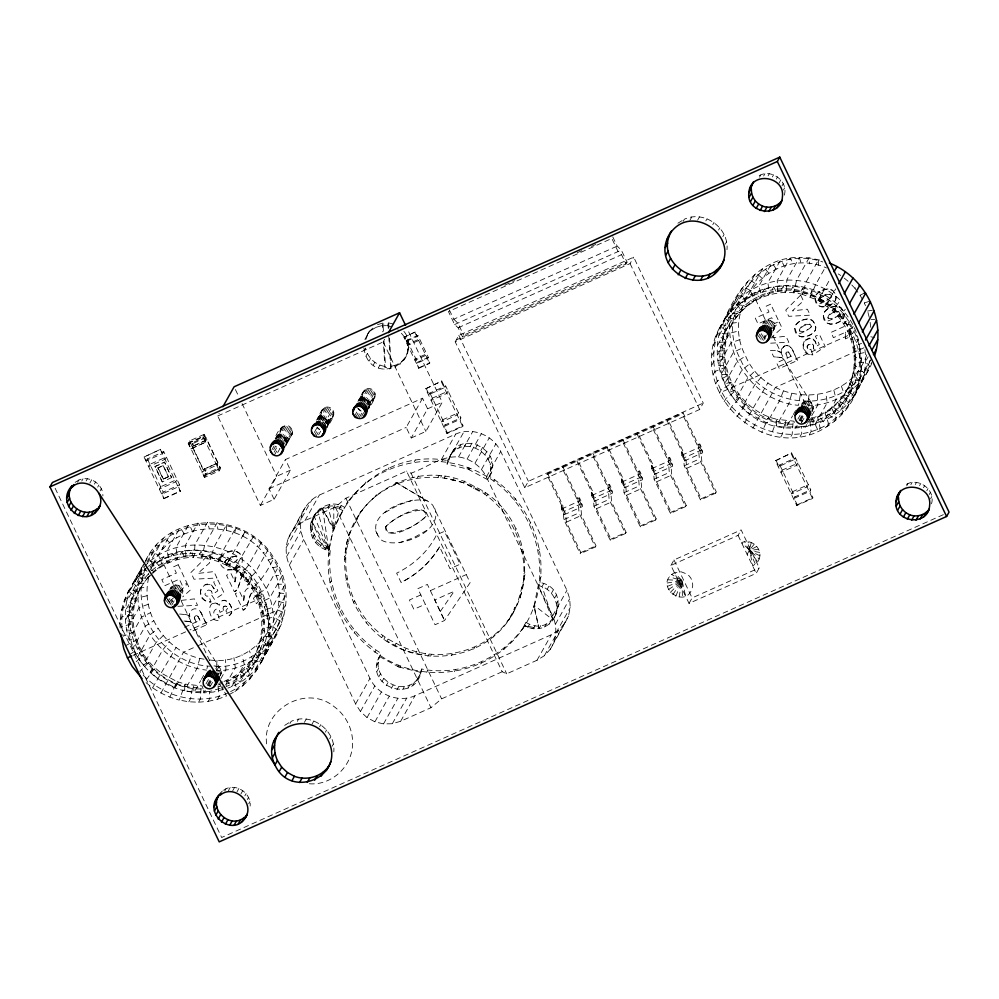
<?xml version="1.0" encoding="UTF-8"?>
<svg xmlns="http://www.w3.org/2000/svg" width="999" height="999" viewBox="0 0 999 999"><rect width="100%" height="100%" fill="white"/><g stroke="black" fill="none" stroke-linecap="round" stroke-linejoin="round"><path stroke-width="0.75" stroke-dasharray="5 3.75" d="M129.583 589.248C122.552 601.423 119.468 615.621 120.13 629.62L121.866 626.535C121.229 613.686 123.851 600.774 129.583 589.248L135.34 590.971L139.023 591.021L144.256 582.18L149.488 575.649L148.252 573.488M204.083 659.178C166.508 653.658 138.898 612.612 149.188 575.799M180.107 554.745L181.843 551.648C240.884 540.147 292.482 612.162 260.402 663.773C296.228 598.089 210.402 521.89 150.012 567.007M209.802 659.989C261.8 667.494 298.813 601.71 268.182 560.052C243.032 515.447 167.757 518.881 151.274 568.993M809.864 422.04C858.316 412.362 876.26 346.466 843.368 311.164C813.973 273.401 748.563 278.309 724.637 319.368C735.626 303.659 753.084 292.919 772.002 289.947L773.738 286.863C853.358 274.762 895.878 382.954 826.822 426.698C764.185 467.732 682.492 388.249 721.478 324.463L727.235 326.186L730.918 326.223C740.933 305.269 763.011 291.109 786.238 290.796L786.85 279.795L799.4 257.442L809.09 257.867L821.365 260.389M866.782 354.782C848.226 409.165 767.057 407.018 745.604 356.056C718.456 305.469 773.775 244.842 826.573 267.957M853.346 326.685L848.725 329.77C857.679 348.351 857.292 370.904 847.452 389.023L849.462 392.058L854.033 395.904L852.297 398.988C880.818 347.165 829.607 278.871 772.002 289.947M864.897 349.613C874.2 414.922 788.586 453.758 742.969 408.491C718.181 386.513 709.477 347.977 724.974 318.231C738.074 287.237 762.724 256.968 799.4 257.442L801.061 263.461M845.479 338.811L845.554 332.23L833.428 337.65L830.943 332.442L849.437 324.163L851.473 328.421L849.674 331.993L849.625 336.963L845.479 338.811L845.554 332.23M849.625 336.963L849.674 331.993L851.473 328.421M216.995 660.314L216.296 670.529C271.666 671.952 305.806 601.997 273.776 557.942C246.878 511.001 169.206 510.302 145.617 560.664L148.764 560.576L154.058 562.474M808.89 395.529L808.191 405.744C835.127 405.344 861.3 388.574 871.69 363.549M813.523 348.514L813.586 345.354L811.937 343.818L809.215 344.168L807.167 345.941L807.791 348.901L810.926 349.488L812.849 354.945C791.845 354.72 811.013 323.651 816.795 346.141L819.317 344.48L815.371 336.213L819.405 334.403L825.224 346.616L816.233 352.622L813.523 348.514L813.586 345.354L811.937 343.818L807.916 344.967L806.942 347.003L807.791 348.901L810.926 349.488M323.489 408.379L317.657 418.768C322.939 414.198 331.193 421.678 327.023 427.435C330.257 422.252 338.773 411.65 329.695 407.417C321.915 404.782 319.643 415.509 316.558 420.104M364.86 389.872L359.028 400.262C364.31 395.691 372.565 403.171 368.394 408.928C371.628 403.746 380.144 393.144 371.066 388.911C363.349 386.276 361.014 396.878 357.942 401.448M152.597 573.451C163.561 563.199 178.496 557.692 193.419 557.23L194.343 555.581L194.955 544.58L207.505 522.227L209.166 528.246M200.824 589.148C199.35 595.079 204.233 603.184 210.976 601.972L208.928 596.166L206.481 596.116L204.957 594.655L205.707 591.346L208.691 590.009L211.026 590.721L212.038 592.582L211.688 595.129L214.573 599.5L224.163 593.106L217.957 580.082L213.661 582.005L217.857 590.821L215.172 592.594C209.665 569.393 187.437 599.974 210.976 601.972M227.572 608.291L225.849 610.901L229.233 615.684C238.324 609.565 222.402 591.945 219.418 605.294C206.131 595.329 206.418 623.301 219.805 620.254L217.907 614.46C208.179 615.771 218.469 602.834 220.005 612.424L223.726 610.414L223.014 608.666C222.602 605.556 227.497 605.082 227.572 608.291L226.761 606.568M800.261 395.142L798.501 405.319C748.076 401.373 713.149 340.921 737.512 295.879L740.659 295.791L745.953 297.69M224.675 562.562C226.049 558.566 235.252 553.409 237.912 558.391C236.913 562.425 227.023 567.769 224.675 562.562L226.398 564.622L232.542 563.136M143.406 564.61L133.079 583.016L129.308 591.808L126.748 601.061L130.919 602.859C121.041 646.003 159.028 690.871 203.097 688.91L203.759 692.894L213.374 692.045L226.611 688.536M226.348 530.132L226.798 524.35L214.261 546.703L210.389 559.09L193.419 557.23L191.458 550.811L189.723 553.896M818.243 265.347L818.693 259.553L806.156 281.918L802.284 294.305C777.597 288.024 749.675 297.877 735.227 319.043L731.755 318.644L726.373 316.283L719.742 327.547M511.413 615.147L508.828 620.042C481.393 659.902 422.29 667.519 383.853 639.323C351.536 615.896 336.326 572.14 349.263 534.04L350.287 532.217L348.351 543.069L345.242 553.471C350.499 492.02 422.302 455.232 474.537 486.613C522.265 508.079 539.535 574.125 510.389 616.97L515.134 607.18L514.11 609.003M524.388 578.184C520.042 592.469 518.106 607.479 508.828 620.042M679.07 597.09L682.092 580.644L674.412 572.714C651.498 585.963 687.999 612.162 692.707 585.801A13.299 12.962 29.3 0 0 687.125 574.113L680.893 571.715L674.412 572.714M182.48 593.406C185.439 585.127 171.716 581.218 169.83 589.972M194.131 628.059L220.829 669.592L221.441 672.827L220.379 675.873M292.457 430.856L292.22 434.103L285.652 445.941L286.626 441.246L292.457 430.856C287.587 418.344 276.498 430.457 275.187 438.611M275.2 438.461C279.67 431.768 290.384 439.548 285.652 445.941M502.21 671.728L441.595 698.85L430.956 707.704L400.649 721.266L392.307 723.726L383.516 723.913L374.9 721.815L367.045 717.569L360.464 711.488L355.619 703.958L289.385 565.047C284.465 554.32 285.19 541.408 291.795 531.543C300.062 518.918 304.358 501.735 319.293 495.104L455.681 434.09C472.34 426.66 493.019 435.089 500.711 451.398L566.945 590.309L569.717 598.751L570.242 607.554L568.468 616.108L564.535 623.813L550.212 649.338L544.368 655.694L537.025 660.252L506.718 673.813L502.21 671.728L406.543 471.091L345.929 498.201L335.277 507.067L304.97 520.629L297.627 525.187L291.795 531.543M333.591 415.596C330.582 424.275 317.108 416.87 322.402 409.565M564.535 623.813L558.691 630.169L551.348 634.727L414.972 695.741C398.314 703.171 377.634 694.742 369.942 678.433L303.708 539.522C298.788 528.796 299.513 515.884 306.119 506.018M317.582 419.33L320.604 417.457L325.337 418.606L328.097 424.388L325.362 428.608M310.389 526.698C311.338 510.576 330.294 497.639 344.692 507.442L333.229 529.52L328.896 550.486C317.882 548.638 309.64 537.774 310.389 526.698L315.884 512.999M313.324 518.006C306.743 530.394 316.046 547.077 329.682 549.15L330.694 547.327C319.668 545.554 311.438 534.627 312.175 523.563M365.796 339.523L368.931 331.73L375.112 326.124M554.77 616.833C551.885 623.076 545.779 627.397 539.06 628.621L533.891 606.58L538.224 585.614L539.959 582.504C573.164 588.374 555.819 640.259 525.961 622.389L522.19 629.595C495.279 667.881 442.919 682.28 399.588 665.696C364.448 651.448 337.912 619.954 330.082 582.829C316.408 513.573 378.534 446.615 448.913 460.814C456.006 424.712 509.353 451.348 487.5 479.62L468.219 469.23L447.09 464.085L447.877 460.264L452.26 451.985M523.214 627.772C500.536 659.103 459.902 676.598 421.74 669.018C416.483 707.255 359.303 685.077 381.318 653.471C345.954 632.03 324.55 588.411 330.694 547.327M374.962 397.09C371.953 405.769 358.479 398.364 363.773 391.059M509.852 618.219C485.227 653.808 433.004 665.359 396.103 643.219C362.15 627.896 342.108 588.061 346.266 551.648M363.873 347.877C370.154 391.196 431.531 359.24 397.827 329.745M403.683 360.377C410.114 351.81 410.839 339.373 403.621 330.994L402.098 333.703M418.381 677.846C404.795 698.413 370.629 679.382 379.558 656.917M416.62 680.981L421.74 669.018M487.5 479.62C501.798 457.317 465.222 432.829 450.437 455.257M360.801 511.613L359.777 513.436C387.212 473.576 446.316 465.959 484.752 494.155C517.07 517.582 532.292 561.338 519.343 599.437L520.367 597.614M522.19 629.595C554.932 582.467 540.047 513.723 493.806 481.131C447.989 447.977 379.22 456.668 346.416 503.883L347.44 502.06M539.959 582.504C546.103 541.421 524.7 497.802 489.335 476.361M555.619 614.909C560.052 602.484 551.286 587.587 538.224 585.614L553.059 619.917L557.33 611.825M550.212 649.338C556.805 639.472 557.542 626.56 552.622 615.834L486.388 476.923C481.019 466.171 470.429 458.504 458.491 456.968C441.133 455.644 426.71 467.769 411.051 473.164L406.543 471.091M784.302 195.142C788.96 180.232 768.918 166.883 757.067 177.285M773.638 330.057C778.358 323.664 767.657 315.896 763.174 322.59M759.19 558.99C763.049 548.863 751.373 537.999 741.57 542.669L759.19 558.99L757.704 561.913L752.709 566.046L748.051 541.67M812.274 411.089L813.336 408.042L812.724 404.807L786.026 363.261M931.493 503.821C936.15 488.923 916.095 475.561 904.245 485.976M179.583 614.035L186.813 614.71L189.773 616.495C188.599 613.011 191.084 609.128 194.768 608.753C202.685 608.766 203.034 619.992 206.818 624.7L191.596 631.505M234.977 581.88C233.291 558.041 261.089 572.564 247.677 585.277L244.618 579.982L246.478 578.059C240.434 565.359 240.934 590.771 234.353 591.733L226.498 575.287L230.894 573.314L234.977 581.88L236.763 573.938M243.744 600.274C242.058 576.423 269.855 590.946 256.443 603.671L253.384 598.376L255.245 596.453C249.201 583.741 249.713 609.153 243.119 610.127L235.277 593.668L239.66 591.708L243.744 600.274L245.542 592.332M206.93 668.768L207.567 666.096L212.238 666.308M199.812 658.428L197.003 668.418L184.453 690.771C158.529 685.064 137.4 664.335 129.021 639.447C125.087 627.072 124.251 613.811 126.748 601.061C133.666 589.797 139.86 578.359 143.469 565.684M791.707 393.631L788.898 403.621L776.348 425.986L777.01 419.318C739.872 411.113 715.222 368.331 728.533 332.317L721.203 327.023L733.753 304.67L737.025 304.27L742.607 305.519M751.31 542.469L749.25 550.599L747.14 554.358M203.097 688.91L202.085 685.963L185.115 684.103L179.221 700.087C166.471 696.852 154.658 690.434 144.917 681.593L154.957 667.844C133.654 648.563 126.573 615.109 139.947 589.373L133.079 583.016L143.881 564.323M797.127 425.474L795.654 428.096L793.968 421.178L777.01 419.318L771.116 435.302M329.682 549.15L328.896 550.486L314.098 516.121C319.643 508.229 330.457 505.257 339.398 508.678L341.183 505.544L339.398 508.678L333.791 528.421L322.665 509.028L324.45 505.906M175.112 687.849L176.898 681.53L161.688 673.338L154.957 667.844L150.15 672.277L157.805 678.521L175.112 687.849L187.65 665.496L191.483 655.819M761.151 377.172L754.582 385.139L742.045 407.492L749.7 413.736L766.995 423.064L768.793 416.745L761.775 432.38M234.678 532.742L236.151 527.272L223.601 549.625L218.606 561.663L210.389 559.09L210.764 552.934L209.028 556.018M804.245 341.196L802.971 344.83L804.108 349.4L808.029 354.158L812.849 354.945M783.378 391.034L779.545 400.699L766.995 423.064M675.811 596.291L682.092 580.644L671.628 574.45M238.024 587.999L241.646 576.123L243.057 574.675M246.803 606.393L250.412 594.505L251.823 593.069M124.088 601.123L125.812 598.039L131.868 599.075L139.86 583.428L150.637 571.54M147.552 563.399C168.232 512.425 245.954 511.525 272.327 557.954C304.121 601.398 268.406 670.604 213.798 666.37M721.478 324.463L715.971 336.338M750.311 290.409L745.379 287.899L742.419 287.7L724.974 318.231L731.842 324.588C706.817 367.07 744.467 425.599 793.056 422.814L792.157 434.34L790.421 437.425M870.279 360.427C848.276 416.995 762.974 412.787 740.271 358.991C712.15 306.693 766.42 241.758 822.789 261.988M355.519 522.652L359.24 514.685L349.263 534.04M242.632 536.401L245.092 531.381L226.461 565.272L218.606 561.663L220.105 555.856L218.381 558.941M170.542 588.811L171.279 587.375M281.031 428.072L280.057 432.767L282.717 436.9M292.22 434.103L286.014 444.53M368.931 331.73L364.86 339.46L366.371 336.75M377.797 660.064L381.318 653.471M535.077 625.649L533.354 628.733L524.238 625.499L525.961 622.389L524.238 625.499L527.759 627.372L533.354 628.733L539.06 628.621L534.14 605.357L534.84 604.083M533.891 606.58L534.59 605.294M533.329 607.679L534.028 606.393M543.806 583.441L542.082 586.538L553.059 619.917L534.14 605.357M547.19 589.285L548.913 586.201M527.759 627.372L529.47 624.288M551.473 593.244L553.184 590.159M554.62 598.139L556.331 595.054M540.784 625.524L539.06 628.621L524.238 625.499M556.418 603.633L558.141 600.549M544.48 627.022L546.203 623.925M556.768 609.353L558.478 606.268M549.263 624.05L550.973 620.966M77.585 482.255L78.821 480.069C89.548 475.062 103.234 484.078 102.897 495.879M81.756 481.031L82.992 478.833M86.151 480.931L87.375 478.746M89.848 483.079L91.683 479.795M94.393 484.103L95.617 481.918M97.677 487.15L98.913 484.952M100.1 490.909L101.324 488.723M146.304 460.826L147.365 458.953L163.761 451.61L179.583 484.79L178.509 486.713L162.113 494.043L163.898 498.701L144.031 457.043L160.677 449.25L162.7 453.496L146.304 460.826L144.281 456.58M144.031 457.043L160.677 449.25M171.84 477.447L162.275 481.93L154.957 466.57L164.51 462.087L171.678 477.722L164.51 462.087M162.7 453.496L163.761 451.61M157.892 468.019L163.287 465.409L168.444 476.798L163.199 479.145L157.892 468.019L163.287 465.409M163.199 479.145L168.594 476.535M162.275 481.93L155.107 466.296M190.846 448.926L205.682 442.12L190.846 448.926L188.224 443.431L189.673 440.846L204.395 434.265L205.844 437.774M188.873 444.318L190.072 442.157L204.807 435.576L219.98 467.42L218.781 469.58L204.058 476.161L188.873 444.318L203.596 437.724L204.807 435.576M162.113 494.043L163.187 492.132L179.583 484.79M207.018 439.747L192.17 446.553L207.018 439.747L218.007 462.812L203.172 469.617L218.007 462.812M188.224 443.431L202.947 436.85L204.395 434.265M422.565 398.226L406.193 427.397L411.238 437.974L427.609 408.816L422.565 398.226L285.427 459.577L290.472 470.154L274.113 499.325L260.389 505.457L217.72 415.959L219.206 413.311M163.898 498.701L180.295 491.371L178.509 486.713M144.618 562.999L150.524 552.484L153.484 552.684L158.429 555.194M151.598 574.413L148.564 577.297L145.342 576.573L140.422 573.638L132.742 584.153L140.422 573.638L147.328 567.095L151.698 570.541L154.62 571.54C164.485 560.864 180.032 556.281 194.343 555.581M146.878 562.15L156.468 545.054L159.216 545.529L163.724 548.576M121.516 610.377L123.252 607.292L133.466 606.88L134.378 605.232L130.919 602.859M217.682 465.784L216.758 463.374L217.682 465.784L219.056 465.01L220.629 468.306L219.181 470.891L204.458 477.472L201.96 471.765M120.192 619.929L121.928 616.845L132.293 615.272L133.217 613.636L125.424 610.614L137.974 588.261L139.298 578.708L142.657 577.971L148.426 578.546M205.594 471.029L204.545 468.843L205.594 471.029L204.221 471.815L205.906 474.887L204.458 477.472M153.322 564.622L155.057 561.538C190.734 538.086 243.956 551.96 261.451 591.47C278.746 624.999 262.612 671.216 226.511 684.103M139.947 589.373C114.922 631.83 152.56 690.396 201.161 687.599L200.262 699.125L198.526 702.21L188.836 701.785L179.221 700.087M127.847 592.332L134.478 581.068L139.86 583.428L143.332 583.828L144.256 582.18L137.974 574.837C166.109 531.755 235.939 536.95 261.238 580.294C286.576 616.52 270.604 673.651 227.884 688.061M204.058 476.161L205.257 474.013L219.98 467.42M149.488 575.649L143.332 583.828M170.729 556.83L172.452 553.746L176.723 559.802L177.635 558.166L175.961 547.514L188.499 525.162L190.11 526.348L192.245 530.856M170.916 588.773L172.377 586.176M171.566 589.223L173.751 585.327M173.127 588.761L175.312 584.865M166.458 601.448L167.919 598.851M174.051 590.022L176.96 584.827M167.37 602.859L171.004 596.366M176.386 589.123L178.571 585.227M168.594 603.995L171.516 598.801M177.859 589.909L180.045 586.013M170.067 604.795L173.714 598.301M199.425 554.333L201.149 551.248L201.948 557.604L204.658 545.004L217.195 522.652L217.794 528.633M179.096 591.058L181.281 587.162M171.691 605.182L174.6 599.987M180.007 592.469L182.193 588.573M181.256 592.744L182.705 590.147M275.587 438.911L282.118 426.885M276.298 438.848L283.504 426.024M277.148 437.962L280.057 432.767M277.872 438.386L285.065 425.562M272.015 449.6L274.063 445.954M278.396 438.249L280.582 434.353M279.508 438.349L286.713 425.537M273.614 449.8L275.649 446.153L279.97 448.489L277.247 453.346M280.032 438.361L281.481 435.764M281.131 438.748L288.324 425.924M150.15 672.277L162.687 649.924L169.256 641.957M274.163 452.16L276.885 447.302M282.605 439.548L289.797 426.723M274.263 455.382L278.359 448.089M283.828 440.684L291.034 427.859M284.353 440.684L285.801 438.086L290.397 436.738M284.74 442.095L291.933 429.27M285.264 441.958L287.45 438.062M286.101 442.794L289.011 437.599M286.725 442.894L292.557 432.505M152.572 687.836L176.074 647.514M227.31 563.049L229.046 559.964L226.461 565.272C273.963 587.3 274.213 665.459 223.127 683.079M274.113 499.325L269.056 488.748L285.427 459.577M260.389 505.457L276.76 476.298L290.472 470.154M160.939 693.056L183.529 652.16L196.179 646.503M317.682 419.105L321.328 412.612M319.043 417.907L324.875 407.517M318.519 419.455L321.428 414.26M235.677 568.269L237.412 565.184L233.816 569.855L253.459 536.588L250.075 541.046M319.243 419.88L326.436 407.055M319.767 419.742L321.953 415.846M320.879 419.842L328.084 407.03M367.42 334.44L372.727 327.597M314.298 432.505L317.02 427.647L316.121 426.236M321.403 419.855L322.852 417.257M322.502 420.242L329.695 407.417M314.161 436.076L318.256 428.783L317.02 427.647M322.627 420.991L324.088 418.394M371.203 330.307L375.986 327.347L377.51 324.638L382.929 323.039L383.479 332.342M323.976 421.029L331.168 408.216M315.634 436.875L319.73 429.582L317.02 427.072M364.048 350.736L365.572 348.014C367.495 357.63 375.774 365.322 385.502 366.483L383.991 369.193M169.88 697.165L176.898 681.53L185.115 684.103L184.453 690.771L194.056 692.457L203.759 692.894L205.232 690.259M323.838 424.612L332.405 409.353M318.619 434.84L320.667 431.193M324.987 423.476L327.173 419.58M326.111 423.588L333.304 410.764M326.636 423.451L328.821 419.555M375.986 327.347L381.406 325.749L382.929 323.039M327.997 422.739L333.828 412.35M327.472 424.288L330.382 419.093M243.331 574.512L245.067 571.428L240.547 575.349L248.564 565.184L261.114 542.832L256.893 546.603M365.846 356.231L367.37 353.509M328.097 424.388L333.928 413.998M327.385 426.024L331.768 418.231M381.406 325.749L387.113 325.624L388.636 322.914L394.23 324.275M368.993 361.114L370.517 358.404M217.72 415.959L383.204 341.933L384.69 339.273M250.15 581.668L251.885 578.583L246.541 581.63L255.382 572.352L267.919 549.987L262.962 552.971M373.276 365.072L374.8 362.362M268.182 560.052L273.776 557.942C268.194 569.755 261.688 580.606 251.686 588.623L257.742 586.525L256.006 589.622M188.836 701.785L190.559 698.688L192.632 687.225L193.556 685.589L194.056 692.457L200.699 680.619M201.436 679.308L203.659 675.361M358.653 400.299L363.037 392.507M359.053 400.599L362.699 394.106M360.414 399.4L366.246 389.011M359.89 400.949L362.799 395.754M378.384 367.832L379.907 365.122M360.614 401.373L367.807 388.549M361.139 401.236L363.324 397.34M362.25 401.336L369.455 388.511M354.308 416.433L358.391 409.14L357.492 407.729M362.774 401.348L364.223 398.751M363.873 401.735L371.066 388.911M206.006 683.878L208.916 678.683M355.532 417.57L359.628 410.277L358.391 409.14M363.998 402.485L365.459 399.887M272.452 567.719L278.571 566.558L266.034 588.911L256.83 594.555L255.906 596.191L262.537 595.142L260.801 598.226L189.872 629.957M287.862 539.248L302.185 513.723M215.759 668.855L217.208 666.258L219.917 668.194L217.732 672.09M365.347 402.522L372.54 389.71M207.23 685.027L210.152 679.832M357.005 418.369L361.101 411.076L358.391 408.566M297.627 525.187L311.95 499.662M208.179 685.002L211.139 679.745M216.496 670.941L218.681 667.045M366.571 403.671L373.776 390.846M286.089 547.802L300.412 522.277M208.704 685.814L212.35 679.32M359.303 417.545L362.038 412.687M367.095 403.671L368.544 401.074M367.482 405.082L374.675 392.257M209.615 686.862L210.539 685.227L207.717 685.476M210.327 686.213L212.512 682.317M361.638 416.296L363.686 412.649M368.007 404.945L370.192 401.036M405.244 338.599L406.768 335.889M366.733 410.102L369.131 407.48L369.368 404.233L375.199 393.843M219.368 672.202L220.829 669.592M368.119 407.08L371.753 400.587M389.697 369.081L391.208 366.358L389.46 336.888M304.97 520.629L319.293 495.104M368.107 408.316L375.299 395.492M368.032 408.816L373.139 399.725M219.892 673.776L221.341 671.178M406.418 341.271L406.993 340.234L417.869 335.377L428.371 357.38L427.784 358.416L416.908 363.286L418.743 368.231L404.008 337.35L415.172 331.968L417.295 336.413L406.418 341.271L404.295 336.838M286.613 556.593L300.936 531.068M219.992 675.424L221.441 672.827M407.055 344.093L408.579 341.383M395.117 367.482L396.64 364.76L401.411 361.8L405.207 357.667M198.526 702.21L208.142 701.373L209.877 698.289L209.378 691.508L224.937 687.037M220.754 678.895L225.924 669.692L225.562 659.565M208.142 701.373L217.532 699.275L219.256 696.191L217.857 685.027L218.781 683.391L222.727 681.93M407.392 349.812L408.916 347.103M399.887 364.51L401.411 361.8M264.46 607.342L266.196 604.258L259.116 604.208L260.04 602.572L269.693 598.026L282.23 575.674L280.482 575.049L275.712 575.836M319.68 508.866L317.882 512L328.896 550.486L311.538 521.141L312.312 519.805M406.243 355.369L407.767 352.659M417.295 336.413L417.869 335.377M289.385 565.047L303.708 539.522M312.512 529.283L310.726 532.417M225.712 684.702L235.302 667.607L233.916 657.704M266.908 616.82L268.644 613.736L263.574 613.548L261.276 612.537L262.2 610.901L272.14 607.504L284.69 585.139L282.842 584.178L277.884 584.278M329.87 504.308L328.084 507.43L333.791 528.421L333.791 507.317L335.577 504.183M314.323 534.777L312.525 537.912M268.119 626.485L269.855 623.401L264.685 622.452L262.337 621.041L263.261 619.392L262.2 610.901L256.83 594.555M317.47 539.672L315.672 542.807M416.908 363.286L417.495 362.25L428.371 357.38M228.921 694.68L234.927 691.495C241.096 683.116 251.935 678.483 257.243 668.868L251.248 661.001C259.54 648.838 264.173 634.19 263.261 619.392L273.351 617.17L285.889 594.805L284.003 593.506L278.971 592.882M268.057 636.176L269.792 633.091L264.635 631.393L262.287 629.557L263.212 627.921L273.289 626.86L285.839 604.507L283.953 602.847L278.908 601.51M321.74 543.631L319.955 546.765M234.927 691.495L242.657 685.926L244.393 682.841L239.96 673.289L240.884 671.653L252.173 659.365L260.739 662.637L273.276 640.272L271.853 637.337L267.732 633.366M266.733 645.729L268.469 642.644L263.411 640.209L261.126 637.949L262.038 636.313L271.965 636.413L284.515 614.06L282.68 612.062L277.734 610.027L197.59 645.878M242.657 685.926L249.563 679.382L251.286 676.298L246.016 667.532L246.94 665.896L254.782 670.054L267.332 647.702L266.109 644.505L262.437 639.984M264.173 654.982L265.896 651.897L261.039 648.738L258.866 646.091L259.79 644.442L269.405 645.666L281.943 623.314L280.207 620.978L275.449 618.256M249.563 679.382L257.243 668.868M364.81 483.866L365.834 482.042M328.446 555.107L329.47 553.284M429.083 394.518L429.92 393.019L445.679 385.964L460.889 417.869L460.052 419.368L463.124 425.799L462.699 426.548L446.94 433.591L425.599 388.836L441.77 381.031L444.842 387.462L429.083 394.518L426.011 388.087M455.207 341.82L458.816 335.402L633.691 257.168L703.259 403.072L699.65 409.49L524.775 487.724L455.207 341.82L630.082 263.586L633.691 257.168M361.551 511.513L362.575 509.69M387.937 469.505L388.961 467.682M612.749 236.838L617.182 246.116L621.341 250.112L627.047 262.1L463.661 335.189L462.587 337.088L458.154 327.784L454.632 324.538L448.451 311.563L611.838 238.461L618.019 251.436L621.553 254.695L625.986 263.998L456.281 339.922M347.34 544.892L348.351 543.069M375.374 496.466L376.398 494.642M425.599 388.836L441.77 381.031M330.082 582.829L331.106 581.006M344.543 556.88L345.567 555.057M344.692 559.552L345.716 557.729M444.842 387.462L445.679 385.964M394.992 484.29L396.016 482.467L430.219 502.684L432.767 505.244L470.129 582.642L444.543 620.504L435.052 624.75L417.844 588.673L427.385 584.415L444.543 620.504L434.79 599.949L454.145 591.296L440.297 611.475M411.238 437.974L425.874 431.431L442.245 402.26L407.567 329.545M224.775 790.933L225.999 788.748C237.337 783.466 251.323 793.693 250.162 806.031M345.929 580.382L346.953 578.558M228.334 790.808L230.182 787.524M414.223 461.763L415.247 459.94M232.73 790.709L234.565 787.424M338.836 609.452L339.86 607.629M237.038 791.757L238.873 788.473M446.94 433.591L447.352 432.854L444.293 426.423L445.129 424.912L460.889 417.869M417.282 477.722L418.306 475.899M240.959 793.88L242.807 790.596M244.867 795.828L246.091 793.643M353.346 602.959L354.37 601.136M247.29 799.587L248.514 797.402M289.935 723.538L291.159 721.353C311.164 712.012 335.839 730.069 333.803 751.835M441.358 459.615L455.681 434.09M248.676 803.82L249.9 801.635M441.883 461.176L442.907 459.353M297.302 721.365L298.526 719.18M438.062 477.285L439.085 475.462M447.877 460.264L464.023 431.63M447.09 464.085L448.913 460.814M454.233 451.123L456.056 447.852M440.734 477.222L441.758 475.399M354.083 633.154L355.107 631.331M304.433 722.302L306.268 719.018M459.003 448.151L460.839 444.892M445.179 476.236L444.155 478.059L463.748 482.829L481.63 492.457L482.642 490.634M458.491 456.968L472.814 431.443M464.423 446.565L466.258 443.294M366.283 623.064L367.307 621.241M312.025 724.15L313.873 720.866M470.129 446.441L471.965 443.169M452.822 480.482L453.846 478.658M467.095 459.065L481.418 433.541M475.736 447.802L477.572 444.53M319.58 726.797L320.816 724.6M466.995 468.931L467.794 467.482M468.219 469.23L469.031 467.782M469.33 469.83L470.142 468.381M480.844 450.561L482.679 447.29M463.748 482.829L464.772 481.006M474.962 463.299L489.285 437.774M325.387 732.167L326.611 729.982M381.855 637.474L382.879 635.651M485.114 454.52L486.95 451.248M374.812 652.347L375.836 650.524M383.853 639.323L384.877 637.499M329.658 738.81L330.881 736.625M481.543 469.393L495.866 443.868M488.274 459.415L490.097 456.143M387.999 639.185L386.988 641.008L404.857 650.649L424.45 655.419L425.474 653.596M473.526 488.436L474.537 486.613M376.648 665.609L378.409 662.474M355.619 703.958L369.942 678.433M332.105 746.265L333.341 744.08M490.072 464.897L491.908 461.638M376.985 671.328L378.746 668.194M486.388 476.923L500.711 451.398M490.409 470.616L492.245 467.357M489.26 476.173L491.096 472.914M395.092 645.042L396.103 643.219M378.796 676.822L380.557 673.688M360.464 711.488L374.787 685.963M484.752 494.155L485.776 492.332M493.806 481.131L494.817 479.308M381.943 681.718L383.703 678.583M486.75 496.003L487.774 494.18M367.045 717.569L381.368 692.057M404.857 650.649L405.881 648.826M386.213 685.676L387.974 682.542M397.727 666.408L398.464 665.097M379.558 656.618L398.838 667.007L399.588 665.696M625.986 263.998L627.047 262.1M400.075 667.307L400.811 665.996M391.321 688.436L393.082 685.289M374.9 721.815L389.223 696.291M415.784 652.996L416.808 651.173M396.928 689.797L398.688 686.663M502.322 510.414L503.346 508.591M402.634 689.672L404.395 686.538M383.516 723.913L397.839 698.388M408.054 688.074L409.815 684.939M514.522 500.324L515.546 498.501M427.872 656.256L428.896 654.432M412.824 685.114L414.597 681.98M392.307 723.726L406.63 698.201M524.775 487.724L528.384 481.293L703.259 403.072M419.18 675.973L420.941 672.827M430.544 656.193L431.568 654.37M426.723 672.302L427.747 670.479M400.649 721.266L414.972 695.741M683.129 221.391L684.365 219.206C704.357 209.865 729.033 227.922 726.997 249.688M515.259 530.519L516.283 528.696M547.577 473.389L562.749 505.182L563.898 519.617L580.169 553.771L580.856 552.559L566.358 522.165L565.709 514.048L546.903 474.6L547.577 473.389L683.054 412.774L698.226 444.58L699.362 459.016L715.646 493.156L700.499 499.937L684.215 465.796L683.066 451.361L667.906 419.555L667.22 420.779L686.026 460.214L686.675 468.331L701.173 498.738L700.499 499.937M689.884 220.317L691.72 217.033M451.323 655.756L452.347 653.933M697.627 220.155L699.475 216.87M529.77 524.025L530.794 522.202M705.843 220.904L707.067 218.719M454.383 671.715L455.407 669.892M522.677 553.096L523.701 551.273M473.613 649.188L474.637 647.364M712.786 224.65L714.01 222.452M523.913 573.926L524.937 572.102M524.063 576.598L525.087 574.775M538.523 550.649L539.547 548.826M718.581 230.02L719.817 227.834M493.231 637.012L494.255 635.189M521.278 588.586L522.29 586.763M480.669 663.973L481.693 662.15M722.851 236.663L724.088 234.478M507.055 621.965L508.079 620.142M759.502 177.198L760.739 175.012M725.311 244.118L726.535 241.933M763.673 175.961L764.909 173.776M540.159 578.371L541.183 576.548M768.069 175.874L769.292 173.689M503.796 649.612L504.82 647.789M772.377 176.923L773.601 174.738M776.31 179.046L777.534 176.848M778.983 183.179L780.831 179.895M782.017 185.851L783.241 183.666M783.403 190.072L784.64 187.887M552.622 615.834L566.945 590.309M595.329 546.99L596.003 545.779L581.518 515.384L580.869 507.267L562.05 467.819L562.737 466.608L577.897 498.401L579.045 512.837L595.329 546.99L580.169 553.771M730.594 311.938L732.317 308.853L737.237 311.788L740.459 312.512L741.37 310.864L735.813 302.622L748.363 280.269L751.111 280.744L755.619 283.791M555.394 624.275L569.717 598.751M537.025 660.252L551.348 634.727M713.411 345.592L717.707 333.254L727.609 333.953L728.533 332.317M737.487 305.394L739.223 302.31L743.593 305.744L746.515 306.755L747.439 305.107L742.719 296.066L755.256 273.714L757.766 274.425L761.75 277.959M555.919 633.079L570.242 607.554M712.087 355.144L713.823 352.06L715.147 342.507L725.349 342.095L726.273 340.447L718.643 336.276L731.181 313.911L734.552 313.187L740.321 313.748M544.368 655.694L558.691 630.169M610.252 540.309L610.926 539.11L626.086 532.33L611.588 501.923L610.951 493.806L592.132 454.358L592.819 453.146L607.979 484.952L609.128 499.388L625.411 533.528L610.252 540.309L593.968 506.168L592.832 491.72L577.659 459.927L576.985 461.138L595.791 500.586L596.44 508.703L610.926 539.11M745.217 299.837L746.94 296.74L750.724 300.624L753.308 301.86L754.233 300.224L750.449 290.509L762.986 268.157L765.222 269.068L768.631 273.002M730.918 326.223L731.842 324.588M554.145 641.633L568.468 616.108M735.227 319.043L736.151 317.395L729.869 310.052C753.908 273.689 810.039 270.342 840.459 300.399L832.442 310.552C851.523 328.009 859.465 356.768 850.761 381.306L852.934 383.953L857.791 387.113L856.068 390.197M712.025 364.835L713.761 361.75L713.823 352.06L724.188 350.487L725.112 348.851L717.319 345.829L729.857 323.464L739.135 322.265M713.236 374.5L714.972 371.416L713.761 361.75L724.138 359.003L725.062 357.367L717.257 355.519L729.807 333.167L739.085 330.894M625.411 533.528L626.086 532.33M762.624 292.045L764.347 288.961L768.618 295.017L769.53 293.381L767.844 282.729L780.394 260.377L781.992 261.563L784.14 266.071M715.684 383.978L717.419 380.894L727.359 375.836L728.271 374.188L720.916 374.65L733.466 352.297L742.344 347.939M640.334 526.848L641.008 525.649L656.168 518.868L641.67 488.474L641.021 480.357L622.215 440.909L622.901 439.685L638.061 471.491L639.21 485.926L655.494 520.067L640.334 526.848L624.05 492.707L622.914 478.271L607.742 446.466L607.055 447.689L625.874 487.137L626.523 495.242L641.008 525.649M781.618 289.111L783.353 286.026L785.314 292.445L786.238 290.796M762.811 323.988L764.272 321.391M764.185 323.139L765.646 320.542M765.022 323.976L767.207 320.08M655.494 520.067L656.168 518.868M758.353 336.663L759.814 334.053M766.67 323.938L768.855 320.042M759.252 338.062L762.899 331.568M724.138 401.698L725.873 398.613L734.789 391.421L735.714 389.772L729.37 392.382L741.92 370.03L749.874 363.723M768.281 324.338L770.466 320.442M760.489 339.21L763.411 334.016M769.754 325.125L771.94 321.228M761.962 339.997L765.609 333.504M791.32 289.548L793.044 286.451L793.843 292.819L796.54 280.22L809.09 257.867L809.689 263.848M770.991 326.273L773.176 322.377M763.586 340.397L766.495 335.202M772.627 326.386L774.088 323.776M773.151 327.959L774.6 325.362M773.238 329.608L774.7 327.01M670.416 513.399L671.091 512.187L686.238 505.407L671.753 475.012L671.103 466.895L652.297 427.447L652.971 426.236L668.144 458.029L669.293 472.477L685.564 506.618L670.416 513.399L654.133 479.245L652.984 464.81L637.824 433.017L637.137 434.228L655.956 473.676L656.593 481.793L671.091 512.187M772.914 331.218L774.375 328.621M729.994 409.652L731.73 406.568L740.858 396.765L735.227 400.337L747.776 377.984L755.082 370.804M800.923 291.233L802.647 288.149L802.284 294.305L818.356 300.487L832.442 310.552L836.962 306.631L835.226 309.727M685.564 506.618L686.238 505.407M736.812 416.808L746.852 403.059L742.045 407.492M810.276 294.156L812 291.071L810.501 296.878L815.496 284.84L825.099 267.744M744.467 423.052L767.969 382.729M819.205 298.264L820.941 295.18L818.356 300.487L830.344 278.421M670.928 565.409L673.988 559.952L741.146 529.907L759.252 567.894L756.193 573.351L689.035 603.396L670.928 565.409L738.074 535.364L741.146 529.907M715.646 493.156L716.32 491.958L701.835 461.55L701.186 453.446L682.379 413.998L683.054 412.774M752.834 428.271L775.424 387.375L864.01 347.752M827.572 303.484L829.307 300.399L825.711 305.07L835.751 288.898M679.982 584.403L682.092 580.644L669.417 576.848M842.045 316.883L843.78 313.798L838.436 316.845L845.316 309.365M780.731 436.988L782.454 433.903L785.451 420.804L785.951 427.672L792.594 415.834M793.331 414.523L795.554 410.577M689.035 603.396L692.107 597.939L759.252 567.894M801.448 405.02L804.282 401.573L809.103 401.461L811.812 403.396L809.627 407.292M802.821 404.17L804.282 401.573M847.901 324.825L849.637 321.74L843.581 323.838L848.85 318.619M803.658 405.007L805.843 401.111M805.306 404.97L807.492 401.074M797.901 419.093L800.087 415.197M848.725 329.77L847.801 331.406L854.432 330.357L852.696 333.441L719.342 393.094L721.078 390.01L730.569 383.853L731.493 382.205L724.575 383.778L737.125 361.426L745.604 356.056M778.92 466.458L779.757 464.96L795.516 457.904L810.738 489.81L809.889 491.308L812.961 497.739L812.537 498.489L796.777 505.531L775.436 460.776L791.608 452.972L794.68 459.403L778.92 466.458L775.848 460.027M806.917 405.357L809.103 401.461M799.125 420.242L802.771 413.748M800.074 420.217L803.034 414.947M808.391 406.156L810.576 402.26M800.599 421.029L804.245 414.535M801.51 422.077L802.434 420.442L799.612 420.679M801.485 422.727L804.407 417.532M810.539 408.703L812.724 404.807M811.787 408.991L813.236 406.393M811.875 410.639L813.336 408.042M811.55 412.25L813.011 409.64M800.037 436.588L801.772 433.491L801.273 426.723C870.117 417.969 874.05 316.783 811.425 295.229C746.49 268.731 690.584 350.012 736.688 401.898M805.269 427.26L806.742 424.637M807.479 423.314L817.819 404.907L817.457 394.78M809.427 434.49L811.151 431.406L809.752 420.242L810.676 418.593C829.545 413.074 845.191 398.214 851.685 379.657L861.288 380.881L871.628 362.462M775.436 460.776L791.608 452.972M856.355 342.557L858.079 339.473L851.011 339.423L851.935 337.787L856.78 335.227M794.68 459.403L795.516 457.904M858.803 352.035L860.539 348.951L855.469 348.763L853.171 347.752L854.095 346.116L861.55 343.406M860.014 361.7L861.75 358.616L856.58 357.667L854.232 356.243L855.156 354.608L865.246 352.372M826.822 426.698C832.991 418.319 843.83 413.698 849.138 404.083L843.144 396.216L844.068 394.58L852.634 397.839L865.171 375.487L863.748 372.552L859.627 368.581M859.952 371.391L861.687 368.306L856.518 366.608L854.182 364.772L855.094 363.124L865.184 362.075L868.131 356.805M834.552 421.141L836.288 418.057L831.855 408.504L832.766 406.868L839.784 411.825L852.334 389.473L851.36 386.026L848.188 381.031M858.628 380.944L860.364 377.859L855.306 375.412L853.021 373.164L853.933 371.528L863.86 371.628L870.504 359.79M796.777 505.531L797.202 504.795L794.13 498.364L794.967 496.853L810.738 489.81M841.458 414.597L843.181 411.501L837.911 402.747L838.835 401.111L846.677 405.269L859.227 382.917L858.004 379.72L854.332 375.199M847.402 407.167L849.138 404.083M906.692 485.876L907.916 483.691M910.863 484.652L912.099 482.467M915.259 484.552L916.483 482.367M919.567 485.601L920.791 483.416M923.501 487.724L924.724 485.539M926.785 490.771L928.009 488.586M929.207 494.53L930.431 492.345M930.593 498.763L931.817 496.565M404.008 337.35L415.172 331.968M418.743 368.231L429.62 363.374L427.784 358.416M325.062 549.512L326.848 546.391L325.062 549.512L311.538 521.141M314.098 516.121C319.767 506.068 334.141 502.834 343.668 509.265M334.578 527.085L333.229 529.52L322.665 509.028L328.896 550.486M332.979 530.731L333.766 529.395M255.507 671.952L262.138 660.689L257.567 656.842L255.557 653.821L256.481 652.172L265.634 654.457L278.184 632.092L276.573 629.457L272.103 626.086M439.61 546.853C430.569 562.1 417.008 574.687 401.049 582.442L396.628 573.176C413.436 564.972 428.159 551.685 436.551 534.84L444.43 531.318L460.114 564.21L450.037 568.718L439.61 546.853C430.394 562.037 416.945 574.512 401.049 582.442M672.827 594.692L682.092 580.644L667.931 579.77M221.703 556.256C213.998 569.817 236.588 575.362 241.92 563.086C245.367 550.224 228.209 547.19 221.703 556.256L225.125 553.621M754.282 544.068L749.25 550.599L755.494 564.323M224.787 561.7L226.174 559.989L234.453 556.381L236.176 556.431L237.912 558.391L235.564 561.6M229.233 615.684C234.615 611.263 230.507 601.361 224.3 600.212L222.128 600.661M219.418 794.205L222.327 791.033M801.81 403.608L802.909 402.422M228.234 692.881C198.202 706.568 160.589 696.64 139.835 671.353L148.039 663.199L148.963 661.55L143.332 665.122L155.881 642.769L163.199 635.589M791.108 356.331L788.411 351.898L785.913 352.772L787.412 357.992L785.776 353.946L786.275 352.272L788.411 351.898L791.108 356.331L776.585 362.824L779.332 368.581L797.514 360.439C794.242 356.031 792.844 343.094 784.502 345.991L781.58 349.038L781.518 352.747L777.234 350.774L770.641 350.362L773.726 356.83L781.892 357.555L783.965 359.528L781.892 357.555L773.726 356.83M173.589 597.739L171.466 599.875L173.988 605.157M179.945 591.346L187.35 583.878L190.297 590.072L182.755 596.828M766.47 335.002L764.347 337.15L766.708 342.108M772.864 328.571L779.245 322.14L782.017 327.947L772.015 336.913M670.341 592.382L682.092 580.644L685.551 596.091M138.699 576.723L145.592 570.179M150.25 568.256L160.727 559.977L177.035 552.684M152.51 572.777L155.544 569.892L150.824 560.864L163.361 538.498L165.871 539.21L169.867 542.744M819.804 291.458L815.634 295.267C810.401 315.684 846.665 305.419 832.954 290.759A6.356 6.206 29.3 0 0 829.782 288.973C823.925 288.586 815.521 291.608 815.022 298.364L817.332 304.208C820.117 304.52 840.783 294.418 827.397 294.343C822.115 293.306 815.371 303.259 823.775 301.536L819.942 301.161L819.48 299.038L824.287 295.529L830.169 294.093L831.805 296.541L826.772 300.387M799.562 321.453L795.391 325.262C790.159 345.679 826.423 335.414 812.711 320.754A6.356 6.206 29.3 0 0 809.54 318.968C803.683 318.581 795.279 321.603 794.767 328.359L797.09 334.203C799.874 334.515 820.541 324.413 807.155 324.338C801.872 323.301 795.117 333.254 803.533 331.531L799.699 331.156L799.237 329.033L804.045 325.524L809.927 324.088L811.563 326.536L806.53 330.382M828.034 308.716L823.863 312.525C818.631 332.942 854.894 322.677 841.183 308.017A6.356 6.206 29.3 0 0 838.011 306.231C832.155 305.844 823.75 308.866 823.251 315.622L825.561 321.466C828.346 321.778 849.013 311.676 835.626 311.601C830.344 310.564 823.588 320.517 832.005 318.793L828.171 318.419L827.709 316.296L832.517 312.787L838.398 311.351L840.034 313.798L835.002 317.645M396.016 482.467L427.122 500.861C408.391 495.317 358.579 516.308 381.705 540.284C398.351 549.787 443.469 531.793 434.777 508.516M234.353 591.733L236.401 590.122M243.119 610.127L245.167 608.516M136.151 661.775L143.819 654.57L137.475 657.167L150.025 634.815L157.979 628.508M851.822 285.002L854.857 288.187L858.578 285.502M148.426 566.296L155.057 561.538L158.829 565.409L161.413 566.645L162.338 565.009L158.554 555.294L171.091 532.942L173.327 533.853L176.748 537.799M151.698 570.541C182.143 544.567 233.691 553.721 253.509 588.461M668.506 589.535L682.092 580.644L682.392 597.015M75.15 482.342L78.821 480.069M358.953 400.824L361.975 398.938L366.708 400.099L369.368 404.233M677.884 223.227L684.365 219.206M284.678 725.374L291.159 721.353M223.551 790.271L225.999 788.748M784.502 345.991L781.58 349.038L781.518 352.747L777.234 350.774M239.61 565.958L235.152 568.568L227.397 570.204M130.345 654.12L138.674 648.638L139.598 646.99L132.68 648.563L145.23 626.211L153.709 620.841M426.898 530.319L413.736 537.699L399.388 542.757M756.78 546.378L749.25 550.599L744.73 541.745M384.865 512.587L398.089 505.169L412.487 500.212M230.644 691.595L236.663 688.398L233.167 678.184L234.091 676.535L240.884 671.653L247.889 676.61L260.439 654.258L259.465 650.824L256.293 645.816M854.857 288.187L860.077 295.267L864.222 293.169M805.581 339.785L810.951 338.299L815.259 341.146L816.795 346.141M223.614 606.768L225.25 605.981M504.77 285.14L514.722 280.694M577.235 252.722L584.34 249.55M591.445 246.366L595.704 244.468M449.363 309.927L453.783 319.205L617.182 246.116M454.632 324.538L621.341 250.112M205.969 437.562L191.121 444.355L189.673 440.846M458.154 327.784L621.553 254.695M154.957 466.57L164.36 462.375M419.031 367.719L429.907 362.862M201.835 471.978L216.683 465.184L219.181 470.891M205.906 474.887L220.629 468.306M164.136 498.289L180.532 490.959M427.609 408.816L442.245 402.26M269.056 488.748L406.193 427.397M444.293 426.423L460.052 419.368M447.352 432.854L463.124 425.799M184.515 627.235L199.987 620.317L197.914 616.296L196.291 615.409L194.256 617.132L196.041 622.077M133.129 655.344L188.449 630.594M546.903 474.6L682.379 413.998M577.897 498.401L579.42 497.727L582.13 503.409L582.38 506.593L564.198 514.722L561.488 509.04L561.238 505.856L562.749 505.182M607.979 484.952L609.49 484.265L612.212 489.96L612.462 493.131L594.28 501.273L591.57 495.579L591.308 492.407L592.832 491.72M638.061 471.491L639.572 470.816L642.282 476.498L642.544 479.67L624.363 487.812L621.64 482.13L621.39 478.946L622.914 478.271M668.144 458.029L669.655 457.355L672.364 463.037L672.614 466.221L654.432 474.35L651.723 468.668L651.473 465.497L652.984 464.81M698.226 444.58L699.737 443.893L702.447 449.587L702.697 452.759L684.515 460.901L681.805 455.207L681.555 452.035L683.066 451.361M561.488 509.04L579.67 500.899L579.42 497.727M591.57 495.579L609.752 487.45L609.49 484.265M621.64 482.13L639.835 473.988L639.572 470.816M651.723 468.668L669.904 460.539L669.655 457.355M681.805 455.207L699.987 447.077L699.737 443.893M564.198 514.722L563.948 511.55L582.13 503.409M594.28 501.273L594.018 498.089L612.212 489.96M624.363 487.812L624.1 484.627L642.282 476.498M654.432 474.35L654.183 471.178L672.364 463.037M684.515 460.901L684.265 457.717L702.447 449.587M563.898 519.617L579.045 512.837M593.968 506.168L609.128 499.388M624.05 492.707L639.21 485.926M654.133 479.245L669.293 472.477M684.215 465.796L699.362 459.016M566.358 522.165L581.518 515.384M596.44 508.703L611.588 501.923M626.523 495.242L641.67 488.474M656.593 481.793L671.753 475.012M686.675 468.331L701.835 461.55M420.816 594.904L409.428 599.999L413.861 609.315L425.249 604.22M430.357 590.634L466.271 574.575M580.856 552.559L596.003 545.779M701.173 498.738L716.32 491.958M794.13 498.364L809.889 491.308M797.202 504.795L812.961 497.739M943.356 514.66L221.666 837.499L54.421 486.738M125.524 645.679L135.464 640.621L136.388 638.985L129.021 639.447L141.571 617.082L150.449 612.724M196.291 615.409L194.256 617.132L194.817 619.517M667.457 586.338L682.092 580.644L667.257 583.004M768.93 287.887C691.258 311.001 717.369 427.36 794.992 424.125M809.752 420.242C826.548 415.309 840.671 403.034 848.376 387.387L857.529 389.66L870.079 367.307L868.468 364.672L863.985 361.301M224.051 681.443L234.091 676.535L240.16 682.167L252.71 659.815L249.413 650.761M217.857 685.027L221.815 683.566M217.532 699.275L226.511 695.966L221.878 686.251M860.077 295.267L864.347 302.934L868.843 301.473M227.535 552.41C233.054 549.125 240.647 551.148 241.97 557.929M391.208 366.358L396.64 364.76M276.286 437.275L280.881 435.926L285.202 438.249L286.626 441.246M740.159 339.498L731.006 342.832L718.468 365.184L726.123 365.859L725.199 367.507L714.972 371.416C722.776 421.278 785.639 451.723 828.558 423.613L825.062 413.399L825.973 411.75L832.055 417.382L844.605 395.03L841.308 385.976M148.264 604.283L139.123 607.617L126.573 629.969L134.228 630.656L133.304 632.292L123.077 636.201L121.866 626.535L132.243 623.801L133.167 622.152L125.362 620.304L137.912 597.951L137.974 588.261L147.24 587.05M204.957 584.752L210.265 584.615L214.31 588.636M822.065 290.322L828.758 288.811L832.954 290.759L835.976 297.24L835.564 300.337L831.555 304.295L827.16 306.293L821.94 307.03L818.668 305.619M830.294 307.58L836.975 306.069L841.183 308.017L844.205 314.498L843.793 317.595L839.784 321.553L835.389 323.551L830.169 324.288L826.897 322.877M801.822 320.317L808.503 318.806L812.711 320.754L815.733 327.235L815.321 330.332L811.313 334.29L806.905 336.288L801.697 337.025L798.426 335.614M217.969 686.825L220.904 686.163L218.781 683.391M213.062 603.496L215.634 602.996L217.932 603.833M867.594 311.051L872.377 310.264M758.603 549.225L749.25 550.599L757.704 561.913M147.19 595.679L137.912 597.951C139.71 634.415 170.292 666.483 206.606 670.104M770.891 337.912L785.976 336.226L788.823 342.207L767.307 343.356M181.368 600.362L194.518 598.888L197.552 605.269L176.149 606.405M801.273 426.723L783.466 427.097L774.612 425.537M209.378 691.508L191.571 691.882L182.717 690.321M131.868 599.075L135.714 598.738L136.638 597.102L129.308 591.808L141.858 569.455L145.13 569.055C129.146 611.8 162.475 662.287 207.567 666.096M213.948 665.896L217.208 666.258M309.328 783.765C331.081 785.589 351.161 767.357 352.51 745.754A44.855 43.731 29.3 0 0 333.716 706.33C305.082 683.291 258.629 711.338 267.345 747.552M871.028 319.468L874.737 319.393M759.665 552.422L749.25 550.599L759.852 555.756M793.231 291.134C814.36 293.506 833.89 305.844 845.404 323.676M201.336 555.919C219.418 557.991 236.376 567.257 248.114 581.131M786.201 345.479L789.347 346.066L791.745 348.614L797.514 360.439M387.113 325.624L392.719 326.998M284.191 437.699L285.801 438.086M398.838 667.007L419.98 672.152M870.803 336.725L874.587 337.724M185.202 614.397L188.299 615.234M359.628 410.277L361.101 411.076M318.256 428.783L319.73 429.582M339.398 508.678L342.882 510.601M838.248 273.938L840.733 275.487M844.242 278.109L848.788 281.818M453.783 319.205L457.942 323.214L463.661 335.189M143.931 567.407L147.028 571.328C123.689 597.19 121.453 640.034 144.793 666.683M810.676 418.593L814.647 425.174L827.197 402.809L825.811 392.919M776.136 269.018L773.338 264.747L771.415 263.686L758.865 286.039L761.638 296.291L760.714 297.927L758.491 296.503L755.369 292.27L753.646 295.354L766.87 323.114M184.241 533.816L181.443 529.532L179.52 528.471L166.97 550.824L169.743 561.076L168.831 562.712L166.596 561.288L163.474 557.055L161.751 560.139L175.587 589.185M167.445 598.95L171.678 605.481M223.726 610.414L223.014 608.666M252.61 586.987C276.149 619.38 263.986 670.878 226.311 686.525L225.762 682.117L226.673 680.469L231.743 686.638L244.28 664.285L241.908 654.757M197.914 616.296L199.987 620.317M221.516 687.437L222.752 689.959M200.662 612.087L206.818 624.7M375.686 530.781L379.021 537.699M773.101 336.176L805.506 404.133M811.787 417.295L818.406 431.181L820.129 428.084L817.657 417.332L818.568 415.684L823.626 421.853L836.175 399.5L833.803 389.96M791.196 453.721L812.537 498.489M779.757 464.96L794.967 496.853M630.082 263.586L699.65 409.49M699.987 447.077L702.697 452.759M738.074 535.364L756.193 573.351M681.555 452.035L684.265 457.717M669.904 460.539L672.614 466.221M651.473 465.497L654.183 471.178M639.835 473.988L642.544 479.67M673.988 559.952L692.107 597.939M621.39 478.946L624.1 484.627M609.752 487.45L612.462 493.131M591.308 492.407L594.018 498.089M579.67 500.899L582.38 506.593M561.238 505.856L563.948 511.55M458.816 335.402L528.384 481.293M441.358 381.78L462.699 426.548M414.885 332.492L429.62 363.374M406.993 340.234L417.495 362.25M429.92 393.019L445.129 424.912M383.204 341.933L425.874 431.431M411.051 473.164L506.718 673.813M345.929 498.201L441.595 698.85M335.277 507.067L430.956 707.704M235.414 389.585L238.749 396.578M242.083 403.571L276.76 476.298M203.596 437.724L218.781 469.58M202.947 436.85L205.569 442.332M192.295 446.341L203.284 469.405M190.072 442.157L205.257 474.013M160.427 449.7L180.295 491.371M163.137 465.671L168.444 476.798M158.042 467.757L163.337 478.883M147.365 458.953L163.187 492.132M181.206 600.961L210.427 662.25M864.347 302.934L865.434 305.644M773.738 286.863L776.86 293.182L777.784 291.533L777.234 280.632L789.772 258.279L791.046 259.54L792.494 264.211M181.843 551.648L184.965 557.966L185.889 556.318L185.339 545.417L197.877 523.064L199.151 524.325L200.599 528.995M867.969 312.462L869.417 318.082M211.763 591.758L212.113 593.468M870.141 322.365L870.853 328.097M189.51 614.01L189.773 616.495M388.636 322.914L388.911 327.572M388.311 328.646L388.037 323.988L382.33 324.113L382.792 331.868M388.773 336.401L390.609 367.432L384.902 367.557L383.341 341.183M383.941 340.11L385.502 366.483M385.739 526.685C387.038 543.98 420.841 522.664 426.011 516.221C424.687 498.963 390.896 520.229 385.739 526.685L385.964 530.357L388.673 532.904C402.098 532.355 416.658 525.811 426.011 516.221L425.786 512.549L423.052 510.014C409.627 510.564 395.08 517.095 385.739 526.685M149.912 464.298L148.601 466.633L164.997 459.303L166.309 456.968L149.912 464.298M160.639 486.775L159.328 489.11L175.712 481.78L177.023 479.445L160.639 486.775M192.507 443.581L193.431 445.991L192.507 443.581M204.708 438.124L205.644 440.534L204.708 438.124M408.691 343.793L407.817 345.342L418.693 340.472L419.568 338.923L408.691 343.793M415.796 358.703L414.935 360.252L425.811 355.382L426.673 353.833L415.796 358.703M432.38 398.164L431.118 400.412L446.878 393.356L448.139 391.108L432.38 398.164M442.682 419.767L441.421 422.015L457.18 414.972L458.441 412.724L442.682 419.767M782.217 470.104L780.956 472.352L796.715 465.297L797.976 463.049L782.217 470.104M792.519 491.708L791.258 493.956L807.017 486.9L808.278 484.665L792.519 491.708M206.756 556.593L190.871 572.589L194.018 579.208L216.945 577.984L213.911 571.615L197.852 573.414L209.703 562.787L206.756 556.593M800.661 295.105L785.751 310.115L788.711 316.321L810.226 315.172L807.379 309.19L792.307 310.876L803.433 300.911L800.661 295.105M178.222 564.735L173.439 566.87L176.398 573.089L161.813 579.62L164.723 585.726L179.308 579.195L182.28 585.414L187.063 583.266L178.222 564.735M770.679 304.171L766.196 306.181L768.98 312.013L755.281 318.144L758.016 323.863L771.703 317.744L774.487 323.576L778.983 321.566L770.679 304.171M188.948 621.453L182.967 620.966L190.172 621.615L192.382 623.726L191.633 622.439L188.948 621.453"/><path stroke-width="1.5" d="M874.575 355.881C886.625 319.293 864.947 276.698 829.32 263.074M94.755 513.024L100.125 505.482C88.836 532.005 52.959 505.681 72.228 485.526L67.795 493.756M97.203 508.653C84.753 519.517 64.311 504.582 70.255 489.385M180.295 597.302C176.061 617.07 155.27 604.545 169.093 591.271M165.447 597.764C169.93 591.071 180.632 598.838 175.911 605.244M208.828 671.103C206.343 675.761 199.338 682.854 205.782 687.624C212.238 692.07 217.282 683.503 218.931 678.333M205.182 677.597C210.477 672.964 218.719 680.644 214.548 686.276M274.25 440.921C263.074 450.062 277.909 464.21 283.666 449.363M272.203 444.567C277.497 439.935 285.739 447.602 281.556 453.234M241.933 821.715L247.315 814.16C235.277 841.857 198.476 812 221.104 793.218M244.393 817.332C230.931 829.232 209.153 810.589 218.756 795.491M314.935 423.626C303.746 433.491 322.44 444.98 325.711 429.632M313.574 426.061C318.868 421.428 327.11 429.095 322.927 434.727M278.833 732.342C273.451 740.721 273.401 751.585 277.41 760.539L274.95 764.922C257.542 729.32 312.774 705.769 328.434 740.996C345.841 776.598 290.609 800.137 274.95 764.922L217.382 676.048M367.083 411.126C364.847 425.174 346.004 416.758 355.207 406.306M353.846 408.741C358.316 402.048 369.031 409.815 364.298 416.221M724.05 259.952C707.442 303.896 644.68 268.469 671.503 231.019M721.965 264.036C701.298 294.031 653.309 262.487 671.34 231.556M748.838 192.969C749.962 171.041 785.014 175.574 782.442 196.666C781.318 218.594 746.253 214.061 748.838 192.969L753.483 181.743M771.453 333.816C765.496 352.585 748.151 338.624 761.35 326.586M758.441 331.78C763.736 327.148 771.977 334.827 767.806 340.459M799.625 407.505C787.2 418.381 803.034 433.454 809.352 416.283M806.443 421.478C811.163 415.084 800.461 407.317 795.978 414.011M896.016 501.648C897.139 479.732 932.204 484.265 929.632 505.344C928.508 527.272 893.443 522.739 896.016 501.648L900.673 490.434M836.563 267.557L836.975 266.583L834.028 271.853M97.665 509.852C110.277 492.769 81.706 472.052 69.768 489.897M244.855 818.531C255.994 803.508 233.991 783.041 219.88 795.404M326.311 770.566L330.157 763.461M719.505 268.419C741.171 237.537 692.295 201.86 670.279 233.204M49.95 486.888L52.41 482.517L779.782 157.118L949.05 512.112L946.59 516.483L219.218 841.882L49.95 486.888L777.334 161.501L779.782 157.118M72.69 486.725L73.914 484.54M66.921 498.026L69.368 493.656M67.183 502.435L69.63 498.051M68.569 506.655L71.016 502.285M70.991 510.414L73.439 506.043M74.276 513.461L76.736 509.09M78.209 515.584L80.669 511.213M82.517 516.633L84.977 512.262M86.901 516.533L89.361 512.162M91.084 515.309L93.531 510.939M222.927 406.68L234.091 386.788L399.575 312.762L405.569 325.349M164.71 599.213L167.632 594.005M166.546 596.565L169.455 591.371M164.385 600.811L167.295 595.616M167.919 595.716L170.841 590.521M169.48 595.254L172.402 590.059M171.129 595.217L174.051 590.022M172.74 595.616L175.662 590.421M174.213 596.403L177.135 591.208M175.449 597.552L178.371 592.357M176.361 598.963L179.271 593.768M176.873 600.549L180.519 594.055M173.439 607.28L174.9 604.682M176.973 602.197L180.619 595.704M174.813 606.43L177.735 601.236M270.367 447.202L272.465 443.331M273.576 443.706L275.624 440.059M275.137 443.256L277.185 439.61M276.785 443.219L278.833 439.572M278.396 443.606L280.444 439.96M281.918 440.759L279.87 444.405L282.53 448.539L283.903 446.103M281.106 445.542L283.154 441.895M282.018 446.953L284.053 443.306M282.63 450.187L284.678 446.541M280.469 454.42L282.517 450.774M311.738 428.696L313.836 424.825M314.947 425.199L316.995 421.553M316.508 424.737L318.556 421.103M318.157 424.712L320.204 421.066M319.767 425.099L321.129 422.677M323.289 422.252L321.241 425.899L323.901 430.032L325.949 426.386M322.477 427.035L323.838 424.612M323.389 428.446L325.424 424.8M324.001 431.68L326.049 428.034M321.84 435.914L323.201 433.491M388.411 332.655L399.575 312.762M353.109 410.189L354.47 407.754M354.945 407.555L356.993 403.908M352.772 411.788L354.146 409.353M356.318 406.693L358.366 403.047M203.346 680.232L207.73 672.302M203.746 680.544L205.207 677.946M357.879 406.231L359.927 402.585M206.556 676.748L210.202 670.254M359.528 406.206L361.576 402.56M208.117 676.286L211.039 671.091M209.765 676.248L212.687 671.053M361.139 406.593L363.186 402.947M211.376 676.648L214.298 671.453M364.66 403.746L362.612 407.392L365.272 411.526L367.32 407.879M212.849 677.434L215.772 672.24M363.848 408.529L365.896 404.882M214.086 678.583L217.008 673.388M364.76 409.94L366.795 406.293M214.997 679.994L218.644 673.501M365.372 413.174L367.42 409.528M363.211 417.407L364.573 414.985M215.509 681.568L218.431 676.373M215.609 683.229L219.256 676.723M213.449 687.462L216.371 682.267M214.985 802.434L218.793 795.304M214.098 806.717L216.558 802.334M214.36 811.113L216.82 806.742M215.759 815.334L218.207 810.963M218.169 819.105L220.629 814.722M221.466 822.152L223.913 817.769M225.399 824.262L227.847 819.892M273.601 742.157L276.061 737.786M272.04 749.7L274.5 745.329M229.708 825.311L232.155 820.941M234.091 825.224L236.551 820.841M272.502 757.467L274.962 753.084M238.262 823.988L240.722 819.617M279.221 771.565L281.681 767.182L277.41 760.539M285.027 776.935L287.487 772.564L281.681 767.182M291.97 780.669L294.418 776.298C306.556 780.943 321.228 776.91 328.758 766.183M299.563 782.529L302.023 778.146M307.317 782.354L309.765 777.984M314.673 780.194L317.133 775.811M321.154 776.173L323.614 771.79M329.782 763.76L331.006 761.575M666.795 240.01L669.255 235.639M665.234 247.552L667.694 243.182M665.696 255.319L668.156 250.936M668.156 262.774L670.604 258.391M672.427 269.418L674.874 265.035M678.221 274.787L680.681 270.417M685.164 278.521L687.624 274.151M692.769 280.382L695.217 275.999M749.725 188.699L752.172 184.315M700.511 280.207L702.971 275.836M749.1 197.365L751.548 192.994L751.285 188.599M750.486 201.598L752.934 197.215L751.548 192.994M707.879 278.047L710.326 273.664M714.36 274.026L716.807 269.643M752.909 205.357L755.356 200.986L752.934 197.215M756.193 208.404L758.653 204.033L755.356 200.986M760.127 210.527L762.587 206.144C769.455 208.779 777.771 206.493 782.042 200.412M764.435 211.576L766.895 207.193M768.818 211.476L771.278 207.105M773.001 210.252L775.449 205.869M776.673 207.967L779.12 203.596M779.582 204.795L781.43 201.511M756.605 334.415L760.264 327.784M756.28 336.026L758.466 332.13M759.814 330.931L762.724 325.736M761.375 330.469L764.297 325.274M763.024 330.432L765.933 325.237M764.635 330.831L767.557 325.637M766.108 331.618L769.03 326.423M767.344 332.767L770.266 327.572M768.256 334.178L771.902 327.684M768.768 335.751L771.69 330.557M768.868 337.412L771.79 332.205M766.708 341.646L769.617 336.451M838.71 283.641L845.341 271.803L844.63 272.59M844.143 293.831L853.009 278.047M849.487 303.621L859.814 285.202M795.241 415.447L798.164 410.252M797.077 412.812L799.987 407.617M798.451 411.963L802.097 405.469M853.87 314.198L865.671 293.157L864.222 293.169M800.012 411.501L802.934 406.306M801.66 411.463L804.582 406.268M803.271 411.863L806.193 406.655M804.744 412.649L807.667 407.455M805.981 413.798L808.903 408.591M806.892 415.209L809.802 410.002M858.665 322.802L870.466 301.76M807.404 416.783L810.326 411.588M807.504 418.431L810.426 413.236M805.344 422.677L808.253 417.482M807.18 420.042L810.826 413.549M862.324 331.918L874.125 310.889M865.509 340.085L876.585 320.354M868.93 345.804L877.784 330.02M871.827 350.237L877.734 339.71M873.451 354.533L876.41 349.275M896.902 497.377L900.099 491.333M896.278 506.056L898.738 501.673L898.476 497.277M897.676 510.277L900.124 505.906L898.738 501.673M900.087 514.048L902.547 509.665L900.124 505.906M903.383 517.082L905.831 512.712L902.547 509.665M907.317 519.205L909.764 514.835C916.645 517.47 924.962 515.184 929.232 509.103L926.772 513.474M911.625 520.254L914.073 515.884M916.008 520.167L918.468 515.784M920.179 518.931L922.639 514.56M923.85 516.658L926.31 512.275M120.654 633.766L123.801 648.763L127.447 657.879L131.706 655.981M758.653 204.033L762.587 206.144M905.831 512.712L909.764 514.835M287.487 772.564L294.418 776.298M141.995 678.533L132.243 666.495L127.447 657.879M98.876 493.094L166.596 597.639M172.527 606.793L215.697 673.438M352.872 413.436L355.532 417.57M311.501 431.943L314.161 436.076M270.13 450.449L272.789 454.582M777.334 161.501L946.59 516.483"/></g></svg>
